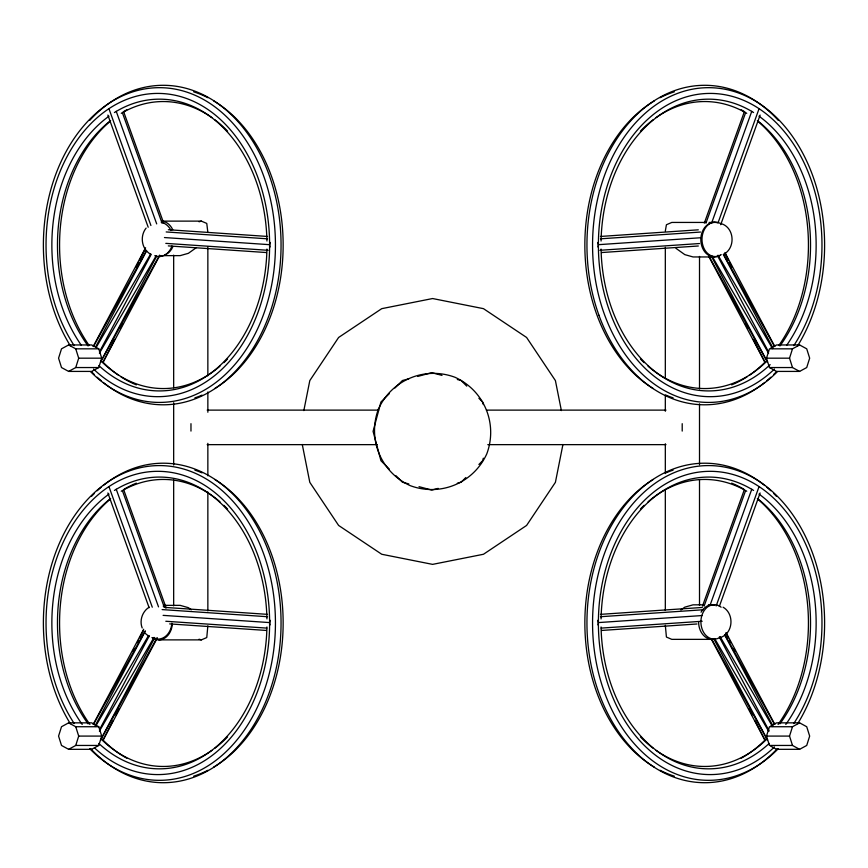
<?xml version="1.0" encoding="UTF-8"?>
<svg xmlns="http://www.w3.org/2000/svg" width="868" height="868" viewBox="0 0 868 868"><rect width="100%" height="100%" fill="white"/><g stroke="black" fill="none" stroke-linecap="round" stroke-linejoin="round"><path stroke-width="1.3" d="M190.971 423.682L190.971 431.081M682.205 431.081L682.205 423.682M665.322 231.062L666.418 224.747L671.789 222.436L706.433 222.436M303.833 410.586L309.8 380.596L338.618 337.468L381.736 308.661L432.6 298.538L483.476 308.661L526.594 337.468L555.411 380.596L561.379 410.586M562.931 444.503L555.411 482.326L526.594 525.444L483.476 554.261L432.6 564.374L381.736 554.261L338.618 525.444L309.8 482.326L302.281 444.503M597.911 247L598.388 244.678L597.596 242.443M597.911 624.906L598.388 622.584L597.596 620.349M483.324 458.174L482.641 460.724L478.897 464.467M68.626 371.417L75.744 367.544L78.695 358.18L75.744 348.827L68.626 344.954L61.509 348.827L58.568 358.18L61.509 367.544L68.626 371.417L91.661 371.417L98.778 367.544L101.719 358.18L98.778 348.827L91.661 344.954L68.626 344.954M68.626 749.323L75.744 745.449L78.695 736.086L75.744 726.733L68.626 722.849L61.509 726.733L58.568 736.086L61.509 745.449L68.626 749.323L91.661 749.323L98.778 745.449L101.719 736.086L98.778 726.733L91.661 722.849L68.626 722.849M766.498 358.18L769.449 348.827L792.484 348.827L799.602 344.954L806.719 348.827L809.66 358.18L806.719 367.544L799.602 371.417L776.567 371.417L769.449 367.544L766.498 358.18L789.533 358.18L792.484 348.827M799.602 749.323L792.484 745.449L769.449 745.449L766.498 736.086L769.449 726.733L792.484 726.733L799.602 722.849L806.719 726.733L809.66 736.086L806.719 745.449L799.602 749.323L776.567 749.323L770.632 746.089M792.484 745.449L789.533 736.086L792.484 726.733M270.089 247L269.612 244.678L270.404 242.443M270.089 624.906L269.612 622.584L270.404 620.349M704.317 223.119L744.418 111.538M705.944 223.13L745.536 112.938M711.76 222.642L751.764 111.332M759.055 108.717L717.999 222.946A17.262 13.606 90 0 0 700.943 241.944A17.262 13.606 90 0 0 721.232 254.639M720.722 224.693L760.118 115.064M702.494 606.103L744.418 489.444M704.122 606.092L745.536 490.843M709.937 605.604L751.764 489.237M716.176 605.929L759.055 486.623M719.344 606.417L760.118 492.97M135.994 267.192L138.446 262.386M139.672 259.977L145.184 249.138M132.923 651.119L134.149 648.711M137.22 642.689L138.446 640.28M139.672 637.871L143.35 630.656M102.966 362.281L114.663 339.355M120.196 328.495L122.659 323.666M102.966 740.187L112.818 720.874M115.889 714.841L118.97 708.809M93.202 346.473L145.585 247.76M95.502 347.167L146.627 250.841M99.473 351.855L151.227 254.335M100.525 362.032L156.696 256.19M103.032 362.357L159.831 255.322M93.202 724.368L143.687 629.235M94.872 726.266L145.357 631.123M99.473 729.749L149.339 635.799M100.525 739.937L154.808 637.654M103.032 740.263L157.314 637.98M146.106 228.1C139.759 235.977 141.441 248.758 150.283 254.053M100.645 362.043L159.549 255.29M100.645 739.948L156.934 637.937M93.44 346.549L146.356 250.754M93.44 724.444L145.054 631.025M99.408 353.233L156.077 255.973M99.408 731.138L154.037 637.394M96.142 347.46L150.631 254.064M95.469 726.527L148.591 635.474M389.352 393.605L380.944 402.014L373.077 431.374L380.944 460.724L389.352 469.132M394.962 387.996L402.437 380.52L408.817 378.817M465.823 477.541L461.147 482.217L457.317 483.237M724.172 254.053C736.118 247.12 734.187 226.581 720.364 223.434A17.219 13.291 90 0 0 701.995 239.351A17.219 13.291 90 0 0 720.364 255.257M149.166 607.199C142.385 611.398 139.227 620.544 142.2 627.987M196.244 247.716L188.356 253.326L180.132 255.637L160.96 255.637M680.881 609.954L684.819 607.144L693.044 604.833L703.275 604.833M770.632 348.176L776.567 344.954L799.602 344.954M770.632 726.082L776.567 722.849L799.602 722.849M158.746 639.879L201.387 639.879L206.768 637.557L207.853 625.839M199.043 221.785L201.387 221.123L206.768 223.434L207.853 232.45M417.758 376.419L431.787 372.654L442.007 375.399M438.177 488.369L431.787 490.084L419.027 486.666M600.45 236.454L698.306 229.825M600.472 238.819L700.465 232.049M598.388 244.678L700.856 237.734M599.875 250.299L699.5 243.539M601.557 252.545L698.328 245.991M600.45 614.36L702.32 607.459M600.472 616.725L703.167 609.759M598.388 622.584L702.201 615.542M601.22 628.106L702.19 621.26M601.557 630.45L696.982 623.984M162.305 221.123L201.387 221.123M709.102 222.436L714.429 222.436M714.429 256.95L693.044 256.95L684.819 254.639L675.955 248.324M75.744 348.827L98.778 348.827M78.695 358.18L101.719 358.18M75.744 367.544L98.778 367.544M769.449 367.544L792.484 367.544L799.602 371.417M207.181 410.119L378.632 410.119M486.449 410.119L665.995 410.119M207.181 444.644L377.276 444.644M487.805 444.644L665.995 444.644M708.386 604.833L712.227 604.833M164.095 605.354L180.132 605.354L188.356 607.665L191.318 609.77M712.227 639.358L671.789 639.358L666.418 637.047L665.322 625.307M75.744 726.733L98.778 726.733M78.695 736.086L101.719 736.086M766.498 736.086L789.533 736.086M75.744 745.449L98.778 745.449M168.359 229.727L267.55 236.454M166.179 231.951L267.528 238.819M164.453 237.55L269.612 244.678M165.81 243.365L268.125 250.299M168.327 245.894L266.443 252.545M267.55 614.36L164.334 607.361L122.464 490.843M162.121 609.586L267.528 616.725M163.108 615.369L269.612 622.584M165.81 621.26L266.78 628.106M169.672 623.897L266.443 630.45M457.317 379.5L461.147 380.52L466.756 386.13M408.817 483.921L402.437 482.217L395.895 475.675M199.043 639.217L201.387 639.879M144.989 633.152L149.166 636.602M723.087 607.199C735.033 614.121 733.102 634.671 719.279 637.806A17.219 13.291 -90 0 1 700.943 620.555A17.219 13.291 -90 0 1 721.134 607.209M478.897 398.282L482.641 402.014L483.324 404.564M718.053 255.235L772.531 348.621M711.923 255.973L768.592 353.233M720.093 636.635L772.531 726.527M714.646 638.566L768.592 731.138M723.597 254.302L774.56 346.549M709.102 256.472L767.355 362.043M724.91 634.573L774.56 724.444M711.717 639.119L767.355 739.948M724.943 252.512L774.798 346.473M723.272 254.411L773.128 348.361M717.402 255.517L768.527 351.855M711.304 256.19L767.475 362.032M708.798 256.516L764.968 362.357M726.201 632.794L774.798 724.368M724.53 634.692L773.128 726.266M719.301 636.993L769.156 730.943M713.821 638.848L767.475 739.937M711.326 639.173L764.968 740.263M725.268 253.955L728.328 259.977M729.554 262.386L732.006 267.192M745.341 323.666L747.804 328.495M753.337 339.355L765.034 362.281M725.876 633.065L728.328 637.871M729.554 640.28L730.78 642.689M733.851 648.711L735.077 651.119M749.03 708.809L752.111 714.841M755.182 720.874L765.034 740.187M123.582 111.538L163.683 223.119M122.464 112.938L162.056 223.13M116.236 111.332L156.696 223.901M108.945 108.717L150.913 225.485M107.882 115.064L148.2 227.242M123.582 489.444L165.962 607.372M116.236 489.237L158.518 606.873M108.945 486.623L152.28 607.199M107.882 492.97L149.112 607.698M789.533 358.18L792.484 367.544M699.51 256.44L699.51 388.972M699.51 403.848L699.51 464.705M699.51 479.581L699.51 605.343M665.322 247.315L665.322 377.385M665.322 394.994L665.322 411.248M665.322 443.765L665.322 473.57M665.322 489.823L665.322 610.399M207.853 247.326L207.853 375.746M207.853 391.967L207.853 412.246M207.853 443.342L207.853 475.783M207.853 492.004L207.853 610.963M173.665 255.138L173.665 387.844M173.665 402.741L173.665 465.031M173.665 479.917L173.665 605.853M648.06 366.209A142.884 105.343 -90 0 0 704.729 388.549A142.884 105.343 -90 0 0 751.232 373.945A144.272 106.373 -90 0 0 767.193 360.838M644.164 362.683A142.884 105.343 -90 0 1 640.41 358.94M673.112 397.859A156.717 115.542 90 0 1 665.962 395.135M653.224 388.528A156.717 115.542 90 0 1 628.345 367.804A158.193 116.638 -90 0 1 596.663 314.216A156.717 115.542 -90 0 1 584.848 245.047A156.717 115.542 -90 0 1 610.378 146.67A158.193 116.638 90 0 1 649.882 103.704A156.717 115.542 90 0 1 654.353 100.883M598.942 315.258A160.58 118.395 -90 0 0 631.09 369.659A159.094 117.288 90 0 0 704.729 404.792A159.094 117.288 -90 0 0 756.495 388.528A160.58 118.395 -90 0 0 764.784 382.441M601.068 249.073A145.26 107.1 -90 0 0 611.973 309.171A146.67 108.131 -90 0 0 641.343 358.853A145.26 107.09 90 0 0 708.581 390.925A145.26 107.09 -90 0 0 755.854 376.083A146.67 108.131 -90 0 0 770.155 364.636M598.942 315.258A159.094 117.288 90 0 1 586.952 245.047A159.094 117.288 -90 0 1 612.862 145.184A160.58 118.395 90 0 1 652.964 101.567A159.094 117.299 90 0 1 704.729 85.303A159.094 117.288 90 0 1 778.357 120.446M601.068 241.022A145.26 107.09 -90 0 1 624.678 153.842A146.67 108.131 -90 0 1 661.308 114.012A145.26 107.1 90 0 1 708.581 99.169A145.26 107.09 -90 0 1 753.587 112.536M640.41 131.155A144.283 106.373 90 0 1 653.083 119.817M656.154 117.56A144.283 106.373 90 0 1 658.226 116.149A142.884 105.343 90 0 1 704.729 101.545A142.884 105.343 -90 0 1 746.73 113.328M660.092 97.715A156.717 115.542 90 0 1 674.306 91.845M757.395 120.598A142.884 105.343 -90 0 1 770.871 133.097A144.272 106.373 90 0 1 799.764 181.976A142.884 105.343 90 0 1 810.528 245.047A142.884 105.343 90 0 1 787.265 334.766A144.272 106.373 -90 0 1 779.92 345.963M759.012 116.193A145.26 107.09 -90 0 1 775.829 131.242A146.67 108.131 90 0 1 805.189 180.924A145.26 107.09 90 0 1 816.137 245.047A145.26 107.09 -90 0 1 792.484 336.252A146.67 108.131 -90 0 1 786.582 345.431M741.229 109.813A145.26 107.09 -90 0 1 744.722 111.831M757.482 121.021A145.26 107.09 -90 0 1 768.115 131.242A146.659 108.131 90 0 1 797.486 180.924A145.26 107.09 90 0 1 808.433 245.047A145.26 107.09 90 0 1 784.78 336.252A146.659 108.131 -90 0 1 778.878 345.431M793.808 345.605A152.432 112.384 -90 0 0 797.388 339.844A150.989 111.321 90 0 0 821.974 245.047A150.989 111.31 90 0 0 810.593 178.407A152.432 112.384 90 0 0 780.072 126.761A150.989 111.321 90 0 0 710.176 93.418A150.989 111.321 90 0 0 661.047 108.858A152.432 112.384 90 0 0 622.974 150.251A150.989 111.321 -90 0 0 598.388 245.047A150.989 111.321 90 0 0 609.77 311.688A152.432 112.384 -90 0 0 640.291 363.334A150.989 111.321 -90 0 0 710.176 396.676A150.989 111.321 -90 0 0 759.316 381.236A152.432 112.384 -90 0 0 774.462 369.063M797.703 345.746A158.193 116.638 -90 0 0 799.092 343.435A156.717 115.542 -90 0 0 824.6 245.047A156.717 115.542 90 0 0 812.795 175.878A158.193 116.638 90 0 0 781.124 122.29A156.717 115.542 90 0 0 708.581 87.679A156.717 115.542 90 0 0 657.586 103.693A158.193 116.638 90 0 0 618.07 146.659A156.717 115.542 -90 0 0 592.562 245.047A156.717 115.542 -90 0 0 604.367 314.216A158.193 116.638 -90 0 0 636.049 367.804A156.717 115.542 90 0 0 708.581 402.416A156.717 115.542 -90 0 0 759.576 386.39A158.193 116.638 -90 0 0 777.272 371.819M765.326 361.804A146.659 108.131 -90 0 1 749.203 375.377M776.524 371.634A160.58 118.395 -90 0 1 773.692 374.499M770.784 377.265A160.58 118.395 -90 0 1 766.813 380.77M747.022 376.831A145.26 107.09 -90 0 1 731.637 384.86M227.59 358.94A142.884 105.343 90 0 1 223.835 362.683M219.94 366.209A142.884 105.343 90 0 1 163.271 388.549A142.884 105.343 90 0 1 116.768 373.945A144.272 106.373 90 0 1 100.807 360.838M214.776 388.528A156.717 115.542 -90 0 0 239.655 367.804A158.193 116.638 90 0 0 271.337 314.216A156.717 115.542 90 0 0 283.142 245.047A156.717 115.542 90 0 0 257.622 146.67A158.193 116.638 90 0 0 218.118 103.704A156.717 115.542 -90 0 0 213.647 100.883M202.038 395.135A156.717 115.542 -90 0 1 194.888 397.859M266.932 249.073A145.26 107.1 90 0 1 256.027 309.171A146.67 108.131 90 0 1 226.667 358.853A145.26 107.09 -90 0 1 159.419 390.925A145.26 107.09 90 0 1 112.146 376.083A146.67 108.131 90 0 1 98.833 365.547M266.932 241.022A145.26 107.09 90 0 0 243.322 153.842A146.67 108.131 90 0 0 206.692 114.012A145.26 107.1 -90 0 0 159.419 99.169A145.26 107.09 90 0 0 114.413 112.536M211.846 117.56A144.272 106.373 90 0 0 209.774 116.149A142.884 105.343 -90 0 0 163.271 101.545A142.884 105.343 90 0 0 121.27 113.317M214.917 119.817A144.272 106.373 90 0 1 227.59 131.155M193.694 91.845A156.717 115.542 -90 0 1 207.908 97.715M108.988 116.193A145.26 107.09 90 0 0 92.171 131.242A146.67 108.131 -90 0 0 62.811 180.924A145.26 107.09 -90 0 0 51.863 245.047A145.26 107.09 -90 0 0 75.516 336.252A146.67 108.131 90 0 0 81.418 345.431M110.605 120.598A142.884 105.343 90 0 0 97.129 133.097A144.272 106.373 -90 0 0 68.236 181.976A142.884 105.343 -90 0 0 57.472 245.047A142.884 105.343 90 0 0 80.735 334.766A144.272 106.373 90 0 0 88.08 345.963M89.643 120.446A159.094 117.288 -90 0 1 163.271 85.303A159.094 117.299 -90 0 1 215.036 101.567A160.58 118.395 -90 0 1 255.149 145.173A159.094 117.288 90 0 1 281.048 245.047A159.094 117.288 -90 0 1 269.058 315.258A160.58 118.395 90 0 1 236.899 369.659A159.094 117.288 90 0 1 163.271 404.792A159.094 117.288 90 0 1 111.505 388.528A160.58 118.395 90 0 1 103.216 382.441M110.518 121.021A145.26 107.09 90 0 0 99.885 131.242A146.659 108.131 -90 0 0 70.514 180.924A145.26 107.09 -90 0 0 59.566 245.047A145.26 107.09 -90 0 0 83.219 336.252A146.659 108.131 90 0 0 89.122 345.431M123.278 111.831A145.26 107.09 90 0 1 126.771 109.813M93.538 369.063A152.432 112.384 90 0 0 108.684 381.236A150.989 111.321 90 0 0 157.824 396.676A150.989 111.321 -90 0 0 227.709 363.323A152.432 112.384 -90 0 0 258.23 311.688A150.989 111.321 -90 0 0 269.612 245.047A150.989 111.321 90 0 0 245.026 150.262A152.432 112.384 -90 0 0 206.953 108.858A150.989 111.321 -90 0 0 157.824 93.418A150.989 111.321 90 0 0 87.928 126.771A152.432 112.384 -90 0 0 57.407 178.407A150.989 111.321 -90 0 0 46.037 245.047A150.989 111.321 90 0 0 70.612 339.844A152.432 112.384 90 0 0 74.192 345.605M90.728 371.819A158.193 116.638 -90 0 0 108.424 386.401A156.717 115.542 90 0 0 159.419 402.416A156.717 115.542 -90 0 0 231.951 367.804A158.193 116.638 90 0 0 263.633 314.216A156.717 115.542 90 0 0 275.438 245.047A156.717 115.542 90 0 0 249.919 146.67A158.193 116.638 -90 0 0 210.414 103.704A156.717 115.542 -90 0 0 159.419 87.679A156.717 115.542 -90 0 0 86.887 122.29A158.193 116.627 -90 0 0 55.205 175.878A156.717 115.542 -90 0 0 43.389 245.047A156.717 115.542 90 0 0 68.908 343.424A158.193 116.638 -90 0 0 70.297 345.746M118.797 375.377A146.659 108.131 90 0 1 102.674 361.804M101.187 380.77A160.58 118.395 90 0 1 97.216 377.265M94.308 374.499A160.58 118.395 90 0 1 91.476 371.634M136.363 384.86A145.26 107.09 90 0 1 120.977 376.831M656.154 750.44A142.884 105.343 90 0 0 704.729 766.455A142.884 105.343 -90 0 0 751.232 751.851A144.272 106.373 -90 0 0 767.193 738.744M653.083 748.183A142.884 105.343 90 0 1 640.41 736.845M674.306 776.155A156.717 115.542 90 0 1 660.092 770.285M654.353 767.117A156.717 115.542 90 0 1 628.345 745.71A158.193 116.638 -90 0 1 596.663 692.121A156.717 115.542 90 0 1 584.858 622.953A156.717 115.542 -90 0 1 610.378 524.576A158.193 116.638 90 0 1 649.882 481.599A156.717 115.542 90 0 1 653.224 479.472M601.068 626.978A145.26 107.09 -90 0 0 611.973 687.076A146.67 108.131 -90 0 0 641.343 736.758A145.26 107.09 -90 0 0 708.581 768.831A145.26 107.09 -90 0 0 755.854 753.988A146.67 108.131 -90 0 0 769.167 743.453M601.068 618.927A145.26 107.09 -90 0 1 624.678 531.748A146.67 108.131 -90 0 1 661.308 491.917A145.26 107.1 90 0 1 708.581 477.075A145.26 107.09 -90 0 1 753.587 490.442M640.41 509.049A144.283 106.373 90 0 1 644.164 505.317M648.06 501.791A144.283 106.373 90 0 1 658.226 494.044A142.884 105.343 90 0 1 704.729 479.451A142.884 105.343 -90 0 1 746.73 491.223M665.962 472.865A156.717 115.542 90 0 1 673.112 470.141M757.395 498.503A142.884 105.343 -90 0 1 770.871 511.002A144.272 106.373 90 0 1 799.764 559.871A142.884 105.343 90 0 1 810.528 622.953A142.884 105.343 90 0 1 787.265 712.671A144.272 106.373 -90 0 1 779.92 723.858M759.012 494.098A145.26 107.09 -90 0 1 775.829 509.147A146.67 108.131 90 0 1 805.189 558.829A145.26 107.09 90 0 1 816.137 622.953A145.26 107.09 -90 0 1 792.484 714.158A146.67 108.131 -90 0 1 785.8 724.444M764.784 485.559A159.094 117.288 90 0 0 704.729 463.208A159.094 117.299 90 0 0 652.964 479.472A160.58 118.395 90 0 0 612.851 523.078A159.094 117.288 -90 0 0 586.952 622.953A159.094 117.299 -90 0 0 598.942 693.163A160.58 118.395 -90 0 0 631.09 747.565A159.094 117.288 90 0 0 704.729 782.697A159.094 117.288 -90 0 0 756.495 766.433A160.58 118.395 -90 0 0 777.446 748.552M766.813 487.23A159.094 117.288 90 0 1 770.784 490.735M773.692 493.501A159.094 117.288 90 0 1 776.513 496.377M731.637 483.14A145.26 107.09 -90 0 1 743.572 489.042M757.482 498.926A145.26 107.09 -90 0 1 768.115 509.147A146.659 108.131 90 0 1 797.486 558.829A145.26 107.09 90 0 1 808.433 622.953A145.26 107.09 90 0 1 784.78 714.158A146.659 108.131 -90 0 1 778.097 724.444M793.808 723.511A152.432 112.384 -90 0 0 797.388 717.749A150.989 111.321 90 0 0 821.974 622.953A150.989 111.321 90 0 0 810.593 556.312A152.432 112.384 90 0 0 780.072 504.666A150.989 111.321 90 0 0 710.176 471.324A150.989 111.321 90 0 0 661.047 486.753A152.432 112.384 90 0 0 622.974 528.156A150.989 111.321 -90 0 0 598.388 622.953A150.989 111.321 -90 0 0 609.77 689.593A152.432 112.384 -90 0 0 640.291 741.239A150.989 111.321 -90 0 0 710.176 774.582A150.989 111.321 -90 0 0 759.316 759.142A152.432 112.384 -90 0 0 774.462 746.968M797.703 723.652A158.193 116.638 -90 0 0 799.092 721.341A156.717 115.542 -90 0 0 824.6 622.953A156.717 115.542 90 0 0 812.795 553.784A158.193 116.638 90 0 0 781.124 500.196A156.717 115.542 90 0 0 708.581 465.584A156.717 115.542 90 0 0 657.586 481.599A158.193 116.638 90 0 0 618.07 524.565A156.717 115.542 -90 0 0 592.562 622.953A156.717 115.542 -90 0 0 604.367 692.121A158.193 116.638 -90 0 0 636.049 745.71A156.717 115.542 90 0 0 708.581 780.321A156.717 115.542 -90 0 0 759.576 764.296A158.193 116.638 -90 0 0 778.249 748.737M766.27 738.733A146.659 108.131 -90 0 1 748.151 753.988A145.26 107.09 -90 0 1 741.229 758.187M227.59 736.845A142.884 105.343 90 0 1 214.917 748.183M211.846 750.44A142.884 105.343 90 0 1 163.271 766.455A142.884 105.343 90 0 1 116.768 751.851A144.272 106.373 90 0 1 100.807 738.744M213.647 767.117A156.717 115.542 -90 0 0 239.655 745.71A158.193 116.638 90 0 0 271.337 692.121A156.717 115.542 90 0 0 283.142 622.953A156.717 115.542 90 0 0 257.622 524.576A158.193 116.638 90 0 0 218.118 481.599A156.717 115.542 -90 0 0 214.776 479.472M207.908 770.285A156.717 115.542 -90 0 1 193.694 776.155M266.932 626.978A145.26 107.1 90 0 1 256.027 687.076A146.659 108.131 90 0 1 226.667 736.758A145.26 107.09 90 0 1 159.419 768.831A145.26 107.09 90 0 1 112.146 753.988A146.67 108.131 90 0 1 98.833 743.453M266.932 618.927A145.26 107.09 90 0 0 243.322 531.748A146.67 108.131 90 0 0 206.692 491.917A145.26 107.1 -90 0 0 159.419 477.075A145.26 107.09 90 0 0 114.413 490.442M219.94 501.791A144.272 106.373 90 0 0 209.774 494.044A142.884 105.343 -90 0 0 163.271 479.451A142.884 105.343 90 0 0 121.27 491.223M223.835 505.317A144.272 106.373 90 0 1 227.59 509.06M194.888 470.141A156.717 115.542 -90 0 1 202.038 472.865M108.988 494.098A145.26 107.09 90 0 0 92.171 509.147A146.67 108.131 -90 0 0 62.811 558.829A145.26 107.09 -90 0 0 51.863 622.953A145.26 107.09 -90 0 0 75.516 714.158A146.67 108.131 90 0 0 82.2 724.444M110.605 498.503A142.884 105.343 90 0 0 97.129 511.002A144.272 106.373 -90 0 0 68.236 559.871A142.884 105.343 -90 0 0 57.472 622.953A142.884 105.343 -90 0 0 80.735 712.671A144.272 106.373 90 0 0 88.08 723.858M91.487 496.377A159.094 117.288 -90 0 1 94.308 493.501M97.216 490.735A159.094 117.288 -90 0 1 101.187 487.23M103.216 485.559A159.094 117.288 -90 0 1 163.271 463.208A159.094 117.299 -90 0 1 215.036 479.472A160.58 118.395 -90 0 1 255.149 523.078A159.094 117.288 90 0 1 281.048 622.953A159.094 117.299 90 0 1 269.058 693.163A160.58 118.395 90 0 1 236.899 747.565A159.094 117.288 -90 0 1 163.271 782.697A159.094 117.288 90 0 1 111.505 766.433A160.58 118.395 90 0 1 90.554 748.552M110.518 498.926A145.26 107.09 90 0 0 99.885 509.147A146.659 108.131 -90 0 0 70.514 558.829A145.26 107.09 -90 0 0 59.566 622.953A145.26 107.09 -90 0 0 83.219 714.158A146.659 108.131 90 0 0 89.903 724.444M124.428 489.042A145.26 107.09 90 0 1 136.363 483.14M94.503 747.88A152.432 112.384 90 0 0 108.684 759.142A150.989 111.321 90 0 0 157.824 774.582A150.989 111.321 -90 0 0 227.709 741.229A152.432 112.384 90 0 0 258.23 689.593A150.989 111.321 90 0 0 269.612 622.953A150.989 111.321 90 0 0 245.026 528.156A152.432 112.384 -90 0 0 206.953 486.753A150.989 111.321 -90 0 0 157.824 471.324A150.989 111.321 90 0 0 87.928 504.677A152.432 112.384 -90 0 0 57.407 556.312A150.989 111.321 -90 0 0 46.037 622.953A150.989 111.321 -90 0 0 70.612 717.738A152.432 112.384 90 0 0 74.192 723.511M89.751 748.737A158.193 116.638 90 0 0 108.424 764.296A156.717 115.542 90 0 0 159.419 780.321A156.717 115.542 -90 0 0 231.951 745.71A158.193 116.638 90 0 0 263.633 692.121A156.717 115.542 90 0 0 275.438 622.953A156.717 115.542 90 0 0 249.919 524.576A158.193 116.638 -90 0 0 210.414 481.599A156.717 115.542 -90 0 0 159.419 465.584A156.717 115.542 -90 0 0 86.887 500.196A158.193 116.627 -90 0 0 55.205 553.784A156.717 115.542 -90 0 0 43.389 622.953A156.717 115.542 90 0 0 68.908 721.33A158.193 116.638 90 0 0 70.297 723.652M101.73 738.733A146.659 108.131 90 0 0 119.849 753.988A145.26 107.09 90 0 0 126.771 758.187M161.253 222.338A17.219 13.931 -90 0 1 170.974 230.356M171.962 245.937A17.219 13.931 -90 0 1 154.764 255.724M171.853 623.235A17.219 13.931 90 0 1 152.627 637.806M163.292 605.983A17.219 13.931 90 0 1 166.157 607.969M714.559 639.098A17.262 13.606 -90 0 1 698.621 622.096M701.062 612.222A17.262 13.606 -90 0 1 714.559 605.094M162.11 221.177A17.262 13.606 90 0 1 172.743 229.749M172.743 247.011A17.262 13.606 90 0 1 164.475 255.051M172.32 623.864A17.262 13.606 90 0 1 151.954 637.557M163.423 606.406A17.262 13.606 90 0 1 165.549 607.665M378.437 409.023C367.197 439.143 380.911 472.279 410.163 485.624C440.293 496.876 473.418 483.151 486.774 453.899C498.015 423.768 484.29 390.643 455.038 377.287C424.919 366.046 391.783 379.772 378.437 409.023"/></g></svg>
